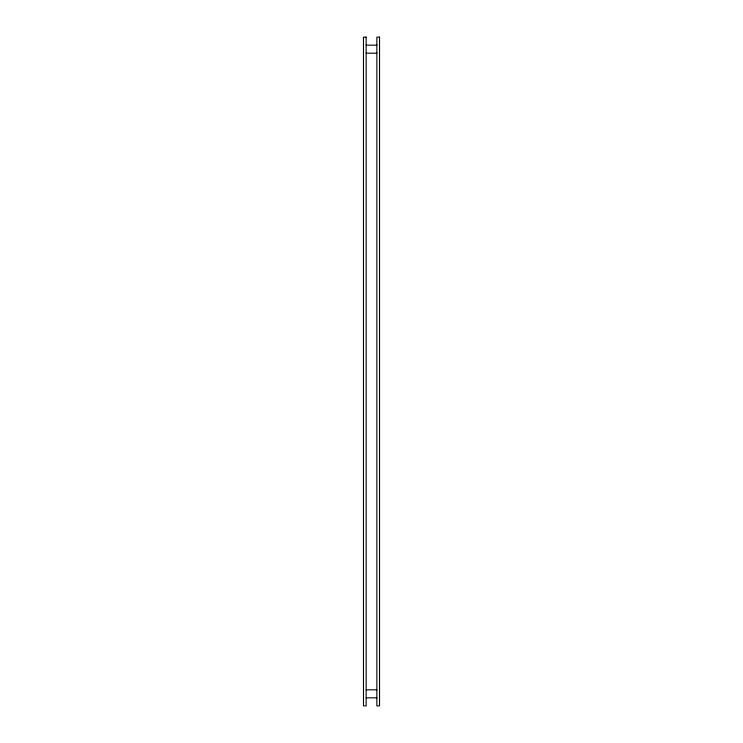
<?xml version="1.0" encoding="UTF-8"?>
<svg xmlns="http://www.w3.org/2000/svg" width="743" height="743" viewBox="0 0 743 743"><rect width="100%" height="100%" fill="white"/><g stroke="black" fill="none" stroke-linecap="round" stroke-linejoin="round"><path stroke-width="1.11" d="M366.15 45.174L376.85 45.174M366.15 53.199L376.85 53.199M366.15 689.801L376.85 689.801M366.15 697.826L376.85 697.826M366.15 37.15L363.476 37.15L363.476 705.85L366.15 705.85L366.15 37.15M379.524 37.15L376.85 37.15L376.85 705.85L379.524 705.85L379.524 37.15"/></g></svg>
